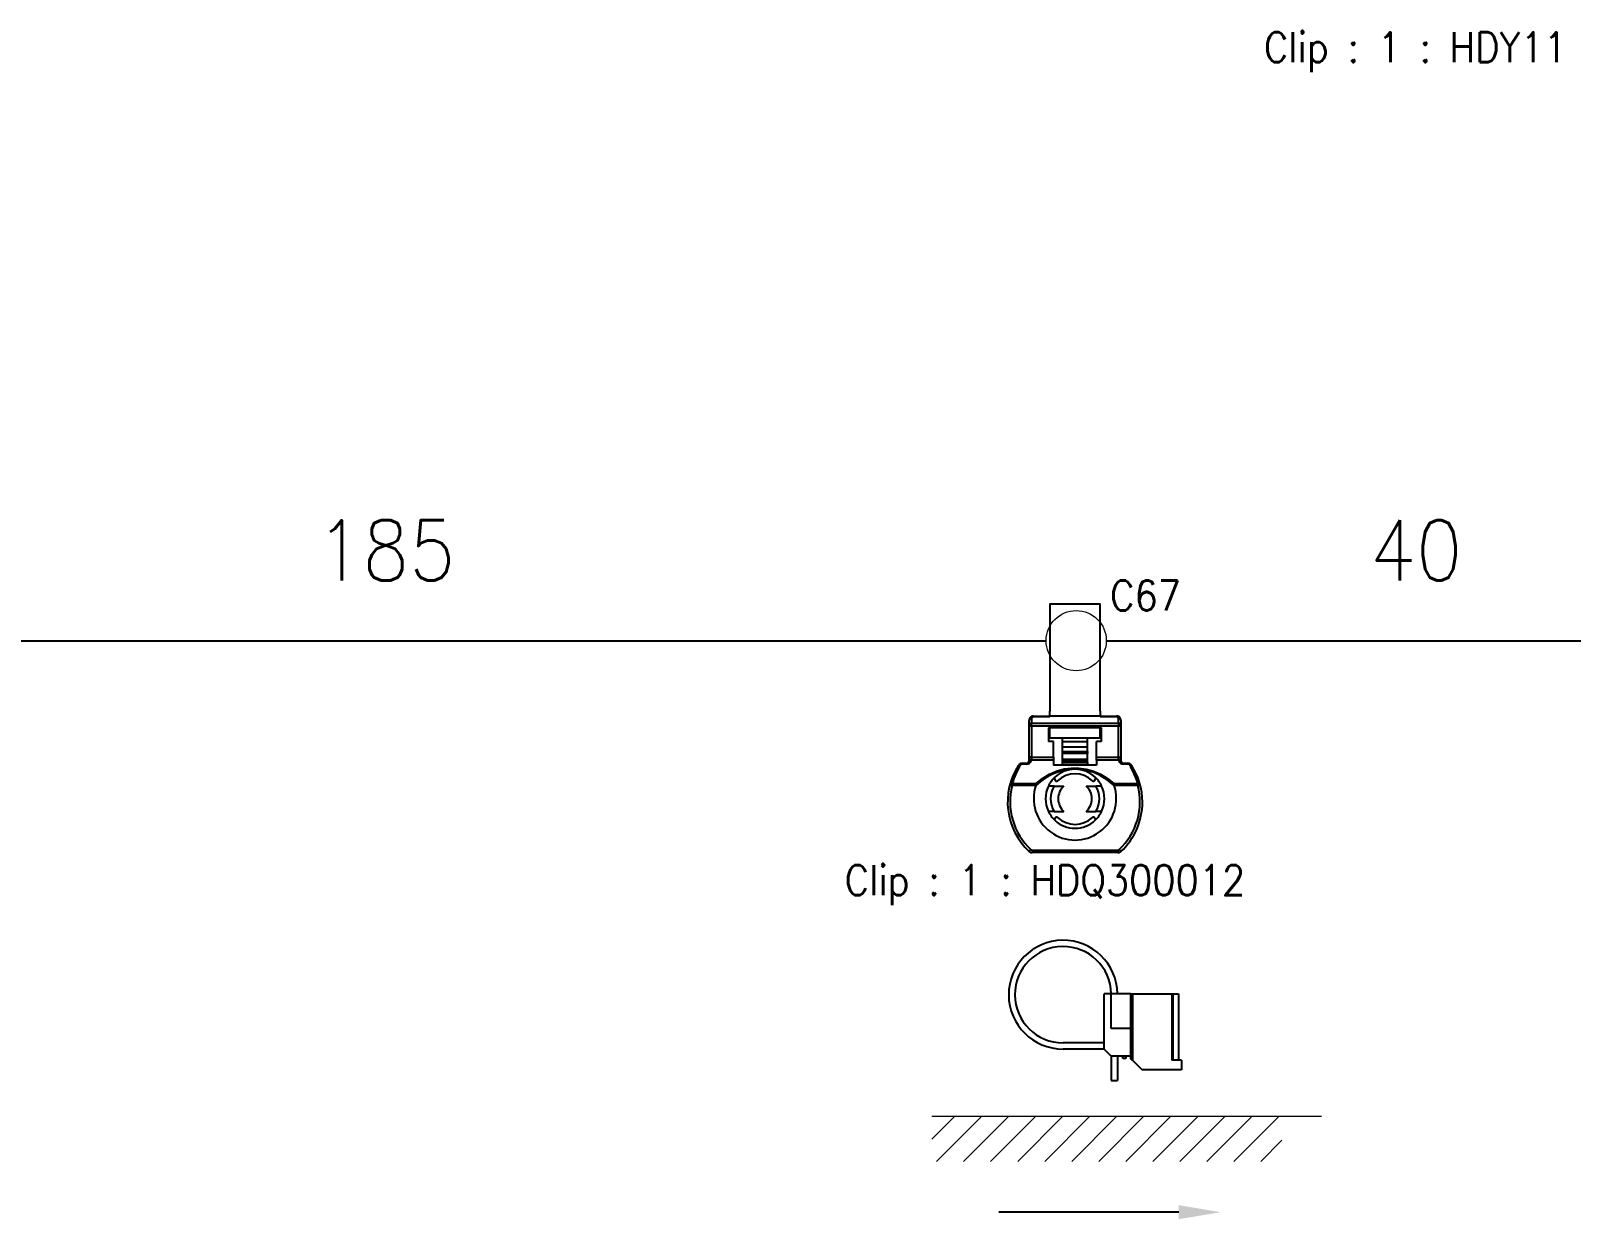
# Model space of a CAD drawing. Header units: inches. Extents: x 47316 to 59086, y 3141 to 11743.
# Drawn here: x 52792.1 to 52920, y 5777 to 5875.7 of the extents above; entities that cross this region are included whole.
import ezdxf

# ---------------------------------------------------------------- set-up
doc = ezdxf.new("R2010")
doc.units = ezdxf.units.IN
doc.header["$MEASUREMENT"] = 0
doc.layers.add('_0', color=7, linetype='Continuous', lineweight=0)
doc.styles.get("Standard").update_dxf_attribs({"font": ''})
doc.styles.get('Standard').set_extended_font_data('SimSun')
doc.linetypes.add('_VH_OTCON', pattern='A,0.0001,[7,VeSys.shx,S=0.1,R=0,X=0,Y=0],-0.4,[7,VeSys.shx,S=0.1,R=0,X=0,Y=0],-0.4,["X",Standard,S=1,R=0,X=-0.5,Y=-0.5],-0.0001,[7,VeSys.shx,S=0.1,R=0,X=0,Y=0],-0.4', length=1.2002)

msp = doc.modelspace()

# ---------------------------------------------------------------- linework, layer by layer
at = {"color": 0, "linetype": '_VH_OTCON', "ltscale": 5}
for p, q in [((52765.43, 5825.03), (52876.41, 5825.03)), ((52881.41, 5825.03), (52932.43, 5825.03))]:
    msp.add_line(p, q, dxfattribs=at)
at = {"color": 0, "lineweight": -3}
for p, q in [((52874.99, 5818.02), (52874.99, 5818.41)), ((52875.2, 5818.56), (52875.2, 5818.17)), ((52875.2, 5817.92), (52875.2, 5818.17)), ((52875.2, 5818.17), (52882.41, 5818.17)), ((52875.34, 5818.7), (52875.34, 5818.76)), ((52875.34, 5818.76), (52876.71, 5818.76)), ((52876.71, 5818.7), (52875.34, 5818.7)), ((52876.71, 5818.76), (52876.71, 5819.18)), ((52880.91, 5818.76), (52876.71, 5818.76)), ((52876.71, 5818.76), (52876.71, 5818.7)), ((52880.91, 5819.18), (52880.91, 5818.76)), ((52880.91, 5818.76), (52882.27, 5818.76)), ((52880.91, 5818.7), (52880.91, 5818.76)), ((52882.27, 5818.7), (52880.91, 5818.7)), ((52882.27, 5818.7), (52882.27, 5818.76)), ((52882.41, 5818.17), (52882.41, 5818.56)), ((52882.41, 5818.17), (52882.41, 5817.92)), ((52882.62, 5818.41), (52882.62, 5818.02)), ((52874.99, 5817.92), (52874.99, 5818.02)), ((52874.99, 5815.34), (52874.99, 5817.92)), ((52875.2, 5817.92), (52874.99, 5817.92)), ((52882.41, 5817.92), (52875.2, 5817.92)), ((52875.2, 5817.92), (52875.2, 5815.34)), ((52876.6, 5817.78), (52876.6, 5816.66)), ((52876.71, 5817.78), (52876.6, 5817.78)), ((52880.91, 5817.78), (52876.71, 5817.78)), ((52876.71, 5816.94), (52876.71, 5817.78)), ((52880.91, 5816.94), (52876.71, 5816.94)), ((52877.76, 5816.63), (52877.76, 5816.94)), ((52879.86, 5816.63), (52879.86, 5816.94)), ((52880.91, 5816.94), (52880.91, 5817.78)), ((52881.01, 5817.78), (52880.91, 5817.78)), ((52881.01, 5816.66), (52881.01, 5817.78)), ((52882.41, 5815.34), (52882.41, 5817.92)), ((52882.62, 5817.92), (52882.41, 5817.92)), ((52882.62, 5818.02), (52882.62, 5817.92)), ((52882.62, 5817.92), (52882.62, 5815.34)), ((52877.02, 5816.66), (52876.6, 5816.66)), ((52877.02, 5815.34), (52877.02, 5816.66)), ((52877.76, 5816.17), (52877.76, 5816.63)), ((52879.86, 5816.63), (52877.76, 5816.63)), ((52877.76, 5815.82), (52877.76, 5816.17)), ((52879.86, 5816.17), (52877.76, 5816.17)), ((52877.76, 5815.67), (52877.76, 5815.82)), ((52877.76, 5815.82), (52879.86, 5815.82)), ((52877.76, 5815.17), (52877.76, 5815.67)), ((52879.86, 5815.67), (52877.76, 5815.67)), ((52879.86, 5816.17), (52879.86, 5816.63)), ((52879.86, 5815.82), (52879.86, 5816.17)), ((52879.86, 5815.82), (52879.86, 5815.67)), ((52879.86, 5815.17), (52879.86, 5815.67)), ((52880.59, 5815.34), (52880.59, 5816.66)), ((52881.01, 5816.66), (52880.59, 5816.66)), ((52874.41, 5814.78), (52874.41, 5814.84)), ((52874.41, 5814.84), (52874.78, 5814.84)), ((52874.78, 5814.78), (52874.41, 5814.78)), ((52874.78, 5814.78), (52874.78, 5814.84)), ((52874.99, 5815.05), (52874.99, 5815.34)), ((52875.2, 5815.34), (52874.99, 5815.34)), ((52877.02, 5815.09), (52875.19, 5815.09)), ((52875.2, 5815.34), (52877.02, 5815.34)), ((52875.2, 5815.34), (52875.2, 5815.16)), ((52877.02, 5815.34), (52877.02, 5815.09)), ((52877.02, 5815.09), (52877.02, 5814.7)), ((52880.59, 5814.7), (52877.02, 5814.7)), ((52877.76, 5814.98), (52877.76, 5815.17)), ((52879.86, 5815.17), (52877.76, 5815.17)), ((52877.76, 5814.91), (52877.76, 5814.98)), ((52879.86, 5814.98), (52877.76, 5814.98)), ((52877.76, 5814.7), (52877.76, 5814.91)), ((52877.76, 5814.91), (52879.86, 5814.91)), ((52879.86, 5814.98), (52879.86, 5815.17)), ((52879.86, 5814.91), (52879.86, 5814.98)), ((52879.86, 5814.91), (52879.86, 5814.7)), ((52880.59, 5815.34), (52882.41, 5815.34)), ((52880.59, 5815.09), (52880.59, 5815.34)), ((52882.43, 5815.09), (52880.59, 5815.09)), ((52880.59, 5815.09), (52880.59, 5814.7)), ((52882.41, 5815.16), (52882.41, 5815.34)), ((52882.41, 5815.34), (52882.62, 5815.34)), ((52882.62, 5815.34), (52882.62, 5815.05)), ((52882.83, 5814.84), (52883.21, 5814.84)), ((52882.83, 5814.78), (52882.83, 5814.84)), ((52883.21, 5814.78), (52882.83, 5814.78)), ((52883.21, 5814.78), (52883.21, 5814.84)), ((52873.4, 5813.06), (52873.6, 5813.01)), ((52873.6, 5813.16), (52873.6, 5813.01)), ((52873.6, 5813.16), (52875.58, 5813.16)), ((52875.56, 5813.01), (52873.6, 5813.01)), ((52877.13, 5813.5), (52877.13, 5813.69)), ((52880.49, 5813.69), (52880.49, 5813.5)), ((52882.04, 5813.16), (52884.02, 5813.16)), ((52884.02, 5813.01), (52882.06, 5813.01)), ((52884.02, 5813.01), (52884.02, 5813.16)), ((52884.02, 5813.01), (52884.22, 5813.06)), ((52877.07, 5812.95), (52876.6, 5812.95)), ((52877.07, 5812.95), (52877.88, 5812.95)), ((52879.74, 5812.95), (52880.55, 5812.95)), ((52881.02, 5812.95), (52880.55, 5812.95)), ((52877.07, 5810.85), (52876.6, 5810.85)), ((52877.07, 5810.85), (52877.88, 5810.85)), ((52879.74, 5810.85), (52880.55, 5810.85)), ((52881.02, 5810.85), (52880.55, 5810.85)), ((52877.13, 5810.12), (52877.13, 5810.24)), ((52880.49, 5810.24), (52880.49, 5810.12)), ((52875.15, 5807.67), (52875, 5807.52)), ((52875.24, 5807.63), (52875.24, 5807.42)), ((52875.24, 5807.63), (52882.38, 5807.63)), ((52882.38, 5807.42), (52875.24, 5807.42)), ((52882.38, 5807.63), (52882.38, 5807.42)), ((52882.47, 5807.67), (52882.62, 5807.52))]:
    msp.add_line(p, q, dxfattribs=at)
msp.add_line((52887.43, 5777.55), (52872.48, 5777.55))
for points in [[(52880.91, 5819.18), (52880.91, 5821.98), (52880.91, 5828.07), (52876.71, 5828.07), (52876.71, 5821.98), (52876.71, 5819.18)], [(52875.2, 5818.56), (52875.12, 5818.55), (52875.06, 5818.52), (52875.03, 5818.5), (52875.01, 5818.47), (52875, 5818.44), (52874.99, 5818.41)], [(52875.2, 5818.17), (52875.12, 5818.16), (52875.06, 5818.12), (52875.03, 5818.1), (52875.01, 5818.07), (52874.99, 5818.02)], [(52882.62, 5818.41), (52882.62, 5818.44), (52882.61, 5818.47), (52882.59, 5818.5), (52882.53, 5818.54), (52882.41, 5818.56)], [(52882.62, 5818.02), (52882.62, 5818.05), (52882.61, 5818.07), (52882.59, 5818.1), (52882.53, 5818.14), (52882.41, 5818.17)], [(52874.3, 5814.72), (52874.24, 5814.73), (52874.19, 5814.73), (52874.15, 5814.71), (52874.12, 5814.69)], [(52875.2, 5815.16), (52875.12, 5815.15), (52875.06, 5815.13), (52875.03, 5815.11), (52875.01, 5815.09), (52874.99, 5815.05)], [(52875.19, 5815.09), (52875.12, 5815.09), (52875.06, 5815.08), (52874.99, 5815)], [(52878.81, 5814.36), (52878.2, 5814.32), (52877.58, 5814.18), (52876.93, 5813.94), (52876.6, 5813.77), (52876.25, 5813.55), (52875.91, 5813.31), (52875.56, 5813.01)], [(52875.58, 5813.16), (52876.11, 5813.58), (52876.69, 5813.94), (52877.32, 5814.21), (52877.91, 5814.37), (52878.51, 5814.45), (52879.13, 5814.45), (52879.75, 5814.36), (52880.35, 5814.19), (52880.93, 5813.94), (52881.51, 5813.58), (52882.04, 5813.16)], [(52882.05, 5813.01), (52881.47, 5813.48), (52880.91, 5813.83), (52880.36, 5814.07), (52879.84, 5814.24), (52879.32, 5814.33), (52878.81, 5814.36)], [(52882.62, 5815.05), (52882.62, 5815.07), (52882.61, 5815.09), (52882.59, 5815.11), (52882.53, 5815.14), (52882.41, 5815.16)], [(52882.63, 5815), (52882.62, 5815.02), (52882.61, 5815.04), (52882.59, 5815.06), (52882.53, 5815.09), (52882.43, 5815.09)], [(52883.5, 5814.69), (52883.49, 5814.7), (52883.47, 5814.71), (52883.43, 5814.73), (52883.32, 5814.72)], [(52873.6, 5813.16), (52873.53, 5813.16), (52873.47, 5813.14), (52873.44, 5813.12), (52873.42, 5813.11), (52873.4, 5813.06)], [(52875.58, 5813.16), (52875.54, 5813.11), (52875.55, 5813.04), (52875.56, 5813.01)], [(52882.06, 5813.01), (52882.08, 5813.07), (52882.06, 5813.13), (52882.04, 5813.16)], [(52884.22, 5813.06), (52884.21, 5813.08), (52884.2, 5813.11), (52884.18, 5813.12), (52884.12, 5813.15), (52884.02, 5813.16)]]:
    msp.add_lwpolyline(points, dxfattribs=at)
at = {"color": 0, "linetype": 'Continuous', "lineweight": 15}
msp.add_circle((52878.91, 5825.03), 2.5, dxfattribs=at)
at = {"color": 0, "lineweight": -3}
for centre, radius, start, end in [((52875.35, 5818.41), 0.36, 157.9543, 179.5884), ((52875.34, 5818.41), 0.35, 90, 157.754), ((52875.34, 5818.56), 0.14, 89.9934, 179.9972), ((52882.27, 5818.41), 0.35, 22.2457, 90), ((52882.27, 5818.56), 0.14, 0.0034, 90.0054), ((52882.26, 5818.41), 0.36, 0.4133, 22.0436), ((52878.81, 5811.62), 5.6, 146.8614, 227.1666), ((52878.82, 5811.77), 5.4, 146.8793, 165.1116), ((52874.41, 5814.49), 0.35, 90, 146.8614), ((52874.41, 5814.64), 0.14, 90.0151, 146.8341), ((52874.78, 5815.2), 0.42, 270.0009, 344.7098), ((52874.78, 5815.06), 0.212, 270.4328, 344.2766), ((52874.78, 5815.05), 0.21, 344.7101, 0), ((52875.03, 5815.16), 0.173, 336.0578, 359.6093), ((52878.81, 5811.9), 2.45, 46.7082, 133.2918), ((52882.59, 5815.16), 0.173, 180.3791, 203.9378), ((52882.83, 5815.2), 0.42, 195.2903, 269.999), ((52882.83, 5815.05), 0.21, 180, 195.2899), ((52882.84, 5815.06), 0.212, 195.7234, 269.5672), ((52883.21, 5814.49), 0.35, 33.1386, 90), ((52883.21, 5814.64), 0.14, 33.1399, 90.0013), ((52878.8, 5811.77), 5.4, 14.8884, 33.1207), ((52878.81, 5811.62), 5.6, 0, 33.1386), ((52878.81, 5811.62), 5.39, 165.1295, 227.1666), ((52878.81, 5811.9), 3.43, 161.1343, 18.8657), ((52878.81, 5811.9), 2.45, 133.2918, 154.6231), ((52877.27, 5813.5), 0.14, 180, 313.4325), ((52878.81, 5811.87), 2.1, 46.5675, 133.4325), ((52880.35, 5813.5), 0.14, 226.5675, 0), ((52878.81, 5811.9), 2.45, 25.3769, 46.7082), ((52878.81, 5811.62), 5.39, 312.8334, 14.8705), ((52878.81, 5811.9), 2.45, 154.6231, 205.3769), ((52878.81, 5811.9), 2.03, 148.8526, 211.1474), ((52878.81, 5811.9), 1.4, 131.4096, 228.5904), ((52878.81, 5811.9), 1.4, 311.4096, 48.5904), ((52878.81, 5811.9), 2.03, 328.8526, 31.1474), ((52878.81, 5811.9), 2.45, 334.6231, 25.3769), ((52878.81, 5811.9), 2.45, 205.3769, 226.7082), ((52878.81, 5811.9), 2.45, 313.2918, 334.6231), ((52878.81, 5811.62), 5.6, 312.8334, 0), ((52877.27, 5810.24), 0.14, 46.5675, 180), ((52878.81, 5811.9), 2.45, 226.7082, 313.2918), ((52878.81, 5811.87), 2.1, 226.5675, 313.4325), ((52880.35, 5810.24), 0.14, 0, 133.4325), ((52875.24, 5807.77), 0.35, 227.1666, 270), ((52875.24, 5807.77), 0.14, 227.1666, 270), ((52882.38, 5807.77), 0.14, 270, 312.8334), ((52882.38, 5807.77), 0.35, 270, 312.8334)]:
    msp.add_arc(centre, radius, start, end, dxfattribs=at)
msp.add_solid([(52887.43, 5778.13), (52890.93, 5777.55), (52887.43, 5776.97)])
at = {"layer": '_0', "color": 0, "linetype": 'ByBlock', "lineweight": -3, "ltscale": 0.2875}
msp.add_line((52881.22, 5791.1, 0), (52881.22, 5795.7, 0), dxfattribs=at)
msp.add_line((52881.22, 5791.1, 0), (52881.22, 5795.7, 0), dxfattribs=at)
at = {"layer": '_0', "color": 0, "linetype": 'ByBlock', "lineweight": -3, "ltscale": 0.0375}
msp.add_line((52881.82, 5795.7, 0), (52881.22, 5795.7, 0), dxfattribs=at)
msp.add_line((52881.82, 5795.7, 0), (52881.22, 5795.7, 0), dxfattribs=at)
at = {"layer": '_0', "color": 0, "linetype": 'ByBlock', "lineweight": -3, "ltscale": 0.18}
msp.add_line((52881.82, 5792.82, 0), (52881.82, 5795.7, 0), dxfattribs=at)
msp.add_line((52881.82, 5792.82, 0), (52881.82, 5795.7, 0), dxfattribs=at)
at = {"layer": '_0', "color": 0, "linetype": 'ByBlock', "lineweight": -3, "ltscale": 0.102907}
for p, q in [((52883.46, 5795.7, 0), (52881.82, 5795.7, 0)), ((52883.46, 5795.7, 0), (52881.82, 5795.7, 0)), ((52883.46, 5792.82, 0), (52881.82, 5792.82, 0)), ((52883.46, 5792.82, 0), (52881.82, 5792.82, 0)), ((52883.46, 5790.5, 0), (52881.82, 5790.5, 0)), ((52883.46, 5790.5, 0), (52881.82, 5790.5, 0))]:
    msp.add_line(p, q, dxfattribs=at)
at = {"layer": '_0', "color": 0, "linetype": 'ByBlock', "lineweight": -3, "ltscale": 0.007093}
for p, q in [((52883.46, 5795.7, 0), (52883.58, 5795.7, 0)), ((52883.46, 5795.7, 0), (52883.58, 5795.7, 0)), ((52886.86, 5795.7, 0), (52886.97, 5795.7, 0)), ((52886.86, 5795.7, 0), (52886.97, 5795.7, 0))]:
    msp.add_line(p, q, dxfattribs=at)
at = {"layer": '_0', "color": 0, "linetype": 'ByBlock', "lineweight": -3, "ltscale": 0.325}
msp.add_line((52883.46, 5790.5, 0), (52883.46, 5795.7, 0), dxfattribs=at)
msp.add_line((52883.46, 5790.5, 0), (52883.46, 5795.7, 0), dxfattribs=at)
at = {"layer": '_0', "color": 0, "linetype": 'ByBlock', "lineweight": -3, "ltscale": 0.345}
for p, q in [((52883.58, 5795.7, 0), (52883.58, 5790.18, 0)), ((52883.58, 5795.7, 0), (52883.58, 5790.18, 0)), ((52886.86, 5795.7, 0), (52886.86, 5790.18, 0)), ((52886.86, 5795.7, 0), (52886.86, 5790.18, 0)), ((52886.97, 5790.18, 0), (52886.97, 5795.7, 0)), ((52886.97, 5790.18, 0), (52886.97, 5795.7, 0)), ((52887.42, 5795.7, 0), (52887.42, 5790.18, 0)), ((52887.42, 5795.7, 0), (52887.42, 5790.18, 0))]:
    msp.add_line(p, q, dxfattribs=at)
at = {"layer": '_0', "color": 0, "linetype": 'ByBlock', "lineweight": -3, "ltscale": 0.205}
for p, q in [((52883.58, 5795.7, 0), (52886.86, 5795.7, 0)), ((52883.58, 5795.7, 0), (52886.86, 5795.7, 0)), ((52887.66, 5789.38, 0), (52884.38, 5789.38, 0)), ((52887.66, 5789.38, 0), (52884.38, 5789.38, 0))]:
    msp.add_line(p, q, dxfattribs=at)
at = {"layer": '_0', "color": 0, "linetype": 'ByBlock', "lineweight": -3, "ltscale": 0.027907}
msp.add_line((52886.97, 5795.7, 0), (52887.42, 5795.7, 0), dxfattribs=at)
msp.add_line((52886.97, 5795.7, 0), (52887.42, 5795.7, 0), dxfattribs=at)
at = {"layer": '_0', "color": 0, "linetype": 'ByBlock', "lineweight": -3, "ltscale": 0.2125}
for p, q in [((52881.22, 5791.62, 0), (52877.82, 5791.62, 0)), ((52881.22, 5791.62, 0), (52877.82, 5791.62, 0)), ((52881.22, 5791.1, 0), (52877.82, 5791.1, 0)), ((52881.22, 5791.1, 0), (52877.82, 5791.1, 0))]:
    msp.add_line(p, q, dxfattribs=at)
at = {"layer": '_0', "color": 0, "linetype": 'ByBlock', "lineweight": -3, "ltscale": 0.053033}
msp.add_line((52881.22, 5791.1, 0), (52881.82, 5790.5, 0), dxfattribs=at)
msp.add_line((52881.22, 5791.1, 0), (52881.82, 5790.5, 0), dxfattribs=at)
at = {"layer": '_0', "color": 0, "linetype": 'ByBlock', "lineweight": -3, "ltscale": 0.125}
for p, q in [((52881.82, 5790.5, 0), (52881.82, 5788.5, 0)), ((52881.82, 5790.5, 0), (52881.82, 5788.5, 0)), ((52882.34, 5790.5, 0), (52882.34, 5788.5, 0)), ((52882.34, 5790.5, 0), (52882.34, 5788.5, 0))]:
    msp.add_line(p, q, dxfattribs=at)
at = {"layer": '_0', "color": 0, "linetype": 'ByBlock', "lineweight": -3, "ltscale": 0.010773}
for p, q in [((52882.78, 5790.33, 0), (52882.78, 5790.5, 0)), ((52882.78, 5790.33, 0), (52882.78, 5790.5, 0)), ((52883.04, 5790.5, 0), (52883.04, 5790.33, 0)), ((52883.04, 5790.5, 0), (52883.04, 5790.33, 0))]:
    msp.add_line(p, q, dxfattribs=at)
at = {"layer": '_0', "color": 0, "linetype": 'ByBlock', "lineweight": -3, "ltscale": 0.016051}
msp.add_line((52883.04, 5790.33, 0), (52882.78, 5790.33, 0), dxfattribs=at)
msp.add_line((52883.04, 5790.33, 0), (52882.78, 5790.33, 0), dxfattribs=at)
at = {"layer": '_0', "color": 0, "linetype": 'ByBlock', "lineweight": -3, "ltscale": 0.012906}
msp.add_line((52883.46, 5790.29, 0), (52883.46, 5790.5, 0), dxfattribs=at)
msp.add_line((52883.46, 5790.29, 0), (52883.46, 5790.5, 0), dxfattribs=at)
at = {"layer": '_0', "color": 0, "linetype": 'ByBlock', "lineweight": -3, "ltscale": 0.010032}
msp.add_line((52883.58, 5790.18, 0), (52883.46, 5790.29, 0), dxfattribs=at)
msp.add_line((52883.58, 5790.18, 0), (52883.46, 5790.29, 0), dxfattribs=at)
at = {"layer": '_0', "color": 0, "linetype": 'ByBlock', "lineweight": -3, "ltscale": 0.070711}
msp.add_line((52883.58, 5790.18, 0), (52884.38, 5789.38, 0), dxfattribs=at)
msp.add_line((52883.58, 5790.18, 0), (52884.38, 5789.38, 0), dxfattribs=at)
at = {"layer": '_0', "color": 0, "linetype": 'ByBlock', "lineweight": -3, "ltscale": 0.05}
for q in [(52886.86, 5790.18, 0), (52886.86, 5790.18, 0), (52887.66, 5789.38, 0), (52887.66, 5789.38, 0)]:
    msp.add_line((52887.66, 5790.18, 0), q, dxfattribs=at)
at = {"layer": '_0', "color": 0, "linetype": 'ByBlock', "lineweight": -3, "ltscale": 0.0325}
msp.add_line((52881.82, 5788.5, 0), (52882.34, 5788.5, 0), dxfattribs=at)
msp.add_line((52881.82, 5788.5, 0), (52882.34, 5788.5, 0), dxfattribs=at)
at = {"layer": '_0', "color": 7}
for p, q in [((52866.91, 5783.62), (52868.82, 5785.53)), ((52866.91, 5785.53), (52899.28, 5785.53, 0)), ((52867.31, 5781.77), (52871.07, 5785.53)), ((52869.56, 5781.77), (52873.31, 5785.53)), ((52871.8, 5781.77), (52875.56, 5785.53)), ((52874.05, 5781.77), (52877.8, 5785.53)), ((52876.29, 5781.77), (52880.05, 5785.53)), ((52878.54, 5781.77), (52882.29, 5785.53)), ((52880.78, 5781.77), (52884.54, 5785.53)), ((52883.03, 5781.77), (52886.78, 5785.53)), ((52885.27, 5781.77), (52889.03, 5785.53)), ((52887.52, 5781.77), (52891.27, 5785.53)), ((52889.76, 5781.77), (52893.52, 5785.53)), ((52892.01, 5781.77), (52895.76, 5785.53)), ((52894.25, 5781.77), (52896, 5783.52))]:
    msp.add_line(p, q, dxfattribs=at)
at = {"layer": '_0', "color": 0, "linetype": 'ByBlock', "lineweight": -3}
for radius, start in [(4.52, 1.0141), (4.52, 1.0141), (4, 1.146), (4, 1.146)]:
    msp.add_arc((52877.82, 5795.62, 0), radius, start, 270, dxfattribs=at)

# ---------------------------------------------------------------- texts
at = {"color": 42, "linetype": 'Continuous', "lineweight": 15, "char_height": 2.5, "attachment_point": 1}
for s, insert, width in [('\\Fromans.shx;\\W0.9000000000;\\T1.0000000000;\\o\\lClip : 1 : HDY11', (52894.5, 5875.58), 30.1071), ('\\Fromans.shx;\\W0.9000000000;\\T1.0000000000;\\o\\lClip : 1 : HDQ300012', (52859.68, 5806.38), 39.1071)]:
    msp.add_mtext(s, dxfattribs=dict(at, insert=insert, width=width))
at = {"color": 7, "linetype": '_VH_OTCON', "lineweight": 18, "ltscale": 5, "char_height": 5, "attachment_point": 1}
for s, insert, width in [('\\Fromans.shx;\\W0.9000000000;\\T1.0000000000;\\o\\l185', (52815.78, 5835.03), 12.8571), ('\\Fromans.shx;\\W0.9000000000;\\T1.0000000000;\\o\\l40', (52903.28, 5835.03), 8.5714)]:
    msp.add_mtext(s, dxfattribs=dict(at, insert=insert, width=width))
at = {"color": 21, "linetype": 'Continuous', "lineweight": 15, "insert": (52881.73, 5830.03), "char_height": 2.5, "width": 6.5357, "attachment_point": 1}
msp.add_mtext('\\Fromans.shx;\\W0.9000000000;\\T1.0000000000;\\o\\lC67', dxfattribs=at)

doc.saveas('drawing.dxf')
